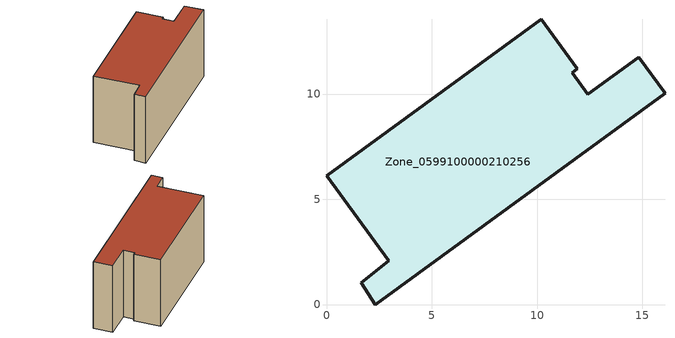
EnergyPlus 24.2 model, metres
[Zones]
Zone_0599100000210256
 floor ground (C_G): 11.67,11.01 12.41,9.98 14.82,11.74 16.08,10.03 2.31,0 1.64,1.03 2.95,2.07 0,6.11 10.2,13.54 11.92,11.19 z0.23
 wall outside (C_F): 2.31,0 16.08,10.03 14.82,11.74 12.41,9.98 11.67,11.01 11.92,11.19 10.2,13.54 0,6.11 2.95,2.07 1.64,1.03 2.31,0 z0.23:8.29
 roof outside (C_R): 11.67,11.01 11.92,11.19 10.2,13.54 0,6.11 2.95,2.07 1.64,1.03 2.31,0 16.08,10.03 14.82,11.74 12.41,9.98 z8.29
[BUILDING]
Pand.0599100000210256: North Axis=0; Terrain=City; Loads Convergence Tolerance Value=0.04; Temperature Convergence Tolerance Value=0.4; Solar Distribution=FullExterior; Maximum Number of Warmup Days=25; Minimum Number of Warmup Days=1
[Site:Location]
Rotterdam.The.Hague.AP_ZH_NLD Design_Conditions: Latitude=51.96; Longitude=4.45; Time Zone=1; Elevation=-4.5
[SITE:GROUNDTEMPERATURE:BUILDINGSURFACE]
18, 18, 18, 18, 18, 18, 18, 18, 18, 18, 18, 18
[MATERIAL] Thermal Absorptance=0.9; Solar Absorptance=0.7; Visible Absorptance=0.7
Name | Roughness | Thickness | Conductivity | Density | Specific Heat
G.TI.1992-2005 | MediumSmooth | 0.15 | 0.06 | 540 | 1210
F.TI.1992-2005 | Rough | 0.3 | 0.12 | 1920 | 840
R.TI.1992-2005 | MediumRough | 0.2 | 0.08 | 1500 | 1000
[CONSTRUCTION]
C_G: G.TI.1992-2005
C_F: F.TI.1992-2005
C_R: R.TI.1992-2005
[ZONE]
Zone_0599100000210256: Type=1; Multiplier=1; Ceiling Height=Autocalculate; Volume=Autocalculate; Floor Area=autocalculate; Part of Total Floor Area=Yes
[ZONEINFILTRATION:DESIGNFLOWRATE]
Infil_Zone_0599100000210256: Zone or ZoneList or Space or SpaceList=Zone_0599100000210256; Schedule=AlwaysOn; Design Flow Rate Calculation Method=Flow/Area; Flow Rate per Floor Area=0.0015; Constant Term Coefficient=1; Temperature Term Coefficient=0; Velocity Term Coefficient=0; Velocity Squared Term Coefficient=0
[HVACTEMPLATE:ZONE:IDEALLOADSAIRSYSTEM]
Zone_0599100000210256: Maximum Heating Supply Air Temperature=50; Minimum Cooling Supply Air Temperature=13; Maximum Heating Supply Air Humidity Ratio=0.0156; Minimum Cooling Supply Air Humidity Ratio=0.0077; Heating Limit=NoLimit; Cooling Limit=NoLimit; Dehumidification Control Type=ConstantSensibleHeatRatio; Cooling Sensible Heat Ratio=0.7; Dehumidification Setpoint=60; Humidification Control Type=None; Humidification Setpoint=30; Outdoor Air Method=None; Outdoor Air Flow Rate per Person=0.00944; Outdoor Air Flow Rate per Zone Floor Area=0; Outdoor Air Flow Rate per Zone=0; Demand Controlled Ventilation Type=None; Outdoor Air Economizer Type=NoEconomizer; Heat Recovery Type=None; Sensible Heat Recovery Effectiveness=0.7; Latent Heat Recovery Effectiveness=0.65
[ZONECONTROL:THERMOSTAT]
ThermostatControl_Zone_0599100000210256: Zone or ZoneList=Zone_0599100000210256; Control Type Schedule=DualSetpointControlType; Control 1=Thermostat_Zone_0599100000210256; Temperature Difference Between Cutout And Setpoint=0
[THERMOSTATSETPOINT:DUALSETPOINT]
Thermostat_Zone_0599100000210256: Heating Setpoint Temperature Schedule=HeatingSetpoint_Zone_0599100000210256; Cooling Setpoint Temperature Schedule=CoolingSetpoint_Zone_0599100000210256
[SCHEDULE:COMPACT]
HeatingSetpoint_Zone_0599100000210256: Through: 12/31, For: AllDays, Until: 24:00, 21
CoolingSetpoint_Zone_0599100000210256: Through: 12/31, For: AllDays, Until: 24:00, 24
DualSetpointControlType: Through: 12/31, For: AllDays, Until: 24:00, 4
AlwaysOn: Through: 12/31, For: AllDays, Until: 24:00, 1
